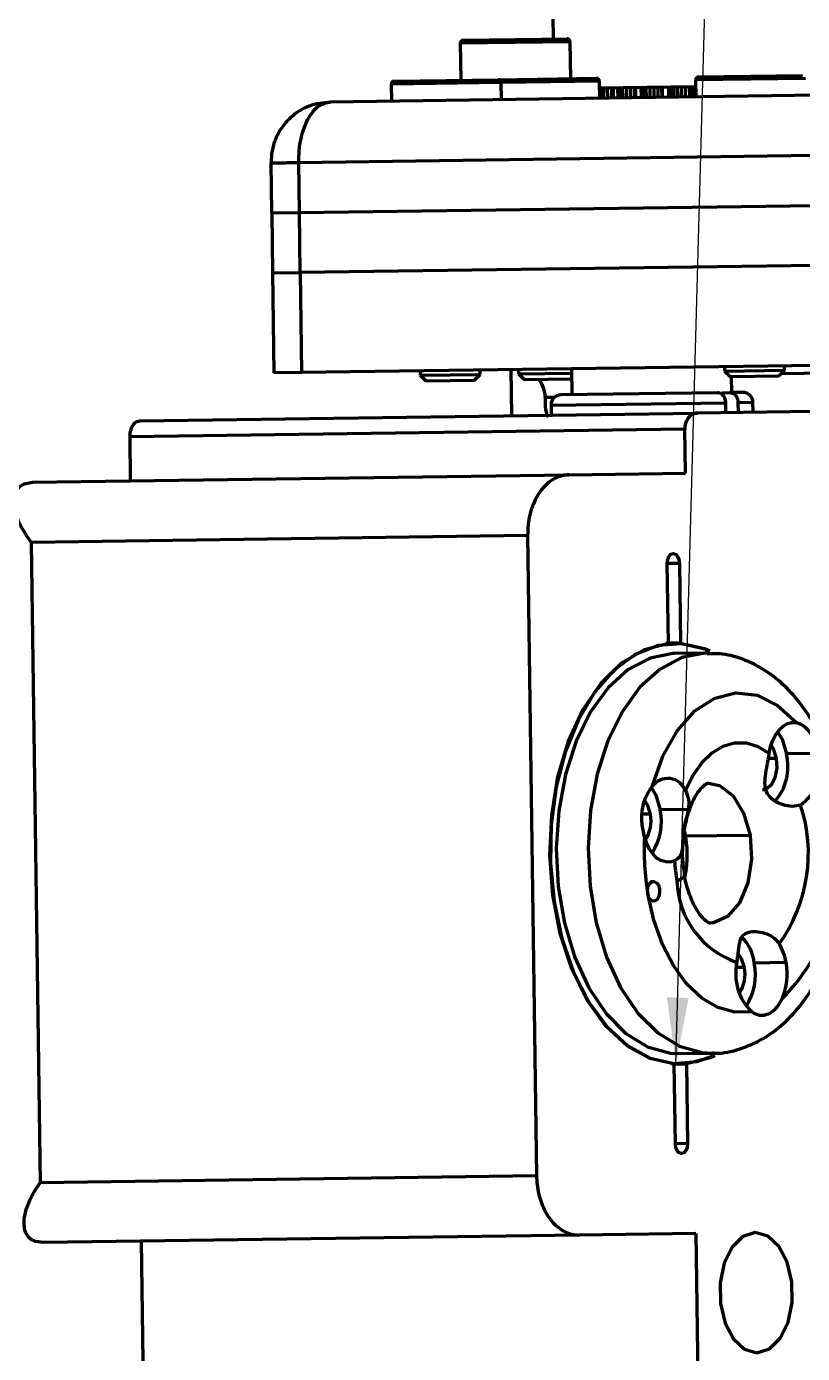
# Model space of a CAD drawing. Header units: millimetres. Extents: x -419 to 9215, y 1224 to 3301.
# Drawn here: x -152.7 to -113.9, y 2649.3 to 2715.6 of the extents above; entities that cross this region are included whole.
import ezdxf

# ---------------------------------------------------------------- set-up
doc = ezdxf.new("R2010")
doc.units = ezdxf.units.MM
doc.layers.add('Net 0.35', color=20, linetype='Continuous', lineweight=35)
doc.layers.add('Net 0.7', color=7, linetype='Continuous', lineweight=70)
doc.styles.get("Standard").update_dxf_attribs({"font": 'arial.ttf'})
doc.dimstyles.new('SLDDIMSTYLE0', dxfattribs={"dimtxt": 0.18, "dimasz": 3.302, "dimexe": 0, "dimexo": 0.0625, "dimgap": 0, "dimtad": 0, "dimtih": 1, "dimtoh": 1, "dimdec": 0, "dimrnd": 1e-09, "dimzin": 0, "dimdsep": 46, "dimtxsty": 'Standard', "dimsah": 1, "dimcen": 0.09, "dimadec": 0, "dimazin": 0, "dimtfac": 3.302, "dimtdec": 0, "dimtofl": 0, "dimtmove": 0, "dimatfit": 3, "dimfxl": 1, "dimfrac": 2, "dimtolj": 1, "dimtzin": 0, "dimarcsym": 0})

msp = doc.modelspace()

# ---------------------------------------------------------------- linework, layer by layer
at = {"layer": 'Net 0.7', "color": 7, "linetype": 'Continuous', "lineweight": 70}
for p, q in [((-126.457, 2721.483), (-126.367, 2714.983)), ((-131.018, 2714.769), (-130.992, 2712.919)), ((-130.87, 2714.921), (-125.67, 2714.993)), ((-125.492, 2712.995), (-125.518, 2714.845)), ((-134.472, 2712.721), (-134.461, 2711.871)), ((-134.325, 2712.873), (-129.125, 2712.945)), ((-129.125, 2712.945), (-124.207, 2713.013)), ((-128.961, 2711.947), (-128.973, 2712.797)), ((-119.261, 2712.582), (-124.07, 2712.515)), ((-124.043, 2712.015), (-124.055, 2712.865)), ((-119.745, 2712.075), (-119.752, 2712.575)), ((-119.539, 2712.078), (-119.546, 2712.578)), ((-119.4, 2712.08), (-119.407, 2712.58)), ((-119.401, 2712.08), (-119.407, 2712.58)), ((-119.372, 2712.08), (-119.379, 2712.58)), ((-119.249, 2712.932), (-119.237, 2712.082)), ((-119.101, 2713.084), (-113.901, 2713.156)), ((-113.139, 2712.166), (-137.518, 2711.828)), ((-124.031, 2712.015), (-124.038, 2712.515)), ((-123.977, 2712.016), (-123.984, 2712.516)), ((-123.911, 2712.017), (-123.918, 2712.517)), ((-123.831, 2712.018), (-123.838, 2712.518)), ((-123.638, 2712.021), (-123.645, 2712.521)), ((-123.437, 2712.024), (-123.444, 2712.524)), ((-123.358, 2712.025), (-123.365, 2712.525)), ((-123.347, 2712.025), (-123.354, 2712.525)), ((-123.122, 2712.028), (-123.129, 2712.528)), ((-123.08, 2712.029), (-123.087, 2712.529)), ((-123.023, 2712.029), (-123.03, 2712.529)), ((-122.955, 2712.03), (-122.962, 2712.53)), ((-122.876, 2712.031), (-122.883, 2712.531)), ((-122.684, 2712.034), (-122.691, 2712.534)), ((-122.484, 2712.037), (-122.491, 2712.537)), ((-122.284, 2712.04), (-122.291, 2712.54)), ((-122.248, 2712.04), (-122.255, 2712.54)), ((-122.232, 2712.04), (-122.238, 2712.54)), ((-121.959, 2712.044), (-121.966, 2712.544)), ((-121.912, 2712.045), (-121.919, 2712.545)), ((-121.852, 2712.046), (-121.859, 2712.546)), ((-121.783, 2712.047), (-121.79, 2712.547)), ((-121.704, 2712.048), (-121.711, 2712.548)), ((-121.516, 2712.05), (-121.523, 2712.55)), ((-121.318, 2712.053), (-121.325, 2712.553)), ((-121.117, 2712.056), (-121.124, 2712.556)), ((-120.926, 2712.058), (-120.933, 2712.558)), ((-120.904, 2712.059), (-120.91, 2712.559)), ((-120.586, 2712.063), (-120.593, 2712.563)), ((-120.535, 2712.064), (-120.542, 2712.564)), ((-120.472, 2712.065), (-120.479, 2712.565)), ((-120.401, 2712.066), (-120.408, 2712.566)), ((-120.324, 2712.067), (-120.331, 2712.567)), ((-120.14, 2712.069), (-120.147, 2712.569)), ((-119.945, 2712.072), (-119.952, 2712.572)), ((-140.445, 2706.287), (-140.48, 2708.787)), ((-139.095, 2708.806), (-113.323, 2709.164)), ((-139.06, 2706.307), (-139.095, 2708.806)), ((-139.06, 2706.307), (-113.288, 2706.664)), ((-140.445, 2706.287), (-139.06, 2706.307)), ((-140.445, 2706.287), (-140.404, 2703.288)), ((-139.019, 2703.307), (-139.06, 2706.307)), ((-140.404, 2703.288), (-139.019, 2703.307)), ((-113.247, 2703.664), (-139.019, 2703.307)), ((-139.019, 2703.307), (-138.949, 2698.307)), ((-140.404, 2703.288), (-140.334, 2698.288)), ((-113.177, 2698.665), (-138.949, 2698.307)), ((-138.949, 2698.307), (-140.334, 2698.288)), ((-133.024, 2698.389), (-133.021, 2698.17)), ((-133.021, 2698.17), (-130.021, 2698.212)), ((-133.021, 2698.17), (-132.736, 2697.893)), ((-130.297, 2697.927), (-130.021, 2698.212)), ((-130.021, 2698.212), (-130.024, 2698.431)), ((-128.486, 2698.452), (-128.454, 2696.153)), ((-128.106, 2698.458), (-128.103, 2698.238)), ((-128.103, 2698.238), (-125.449, 2698.275)), ((-128.103, 2698.238), (-127.818, 2697.962)), ((-127.818, 2697.962), (-125.446, 2697.994)), ((-125.453, 2698.494), (-125.434, 2697.195)), ((-117.8, 2698.6), (-117.797, 2698.381)), ((-117.797, 2698.381), (-114.797, 2698.423)), ((-117.797, 2698.381), (-117.512, 2698.104)), ((-117.512, 2698.104), (-115.074, 2698.138)), ((-117.435, 2697.305), (-117.446, 2698.105)), ((-115.074, 2698.138), (-114.797, 2698.423)), ((-114.797, 2698.423), (-114.8, 2698.642)), ((-132.736, 2697.893), (-130.297, 2697.927)), ((-126.77, 2697.076), (-126.764, 2696.615)), ((-126.477, 2696.68), (-126.471, 2696.18)), ((-118.14, 2697.296), (-125.984, 2697.187)), ((-90.27, 2696.682), (-119.157, 2696.281)), ((-117.935, 2697.298), (-117.534, 2697.304)), ((-117.726, 2696.301), (-117.733, 2696.801)), ((-116.885, 2697.313), (-117.534, 2697.304)), ((-117.127, 2696.81), (-117.12, 2696.31)), ((-116.372, 2696.32), (-116.378, 2696.82)), ((-147.039, 2695.895), (-119.157, 2696.281)), ((-119.786, 2695.473), (-147.533, 2695.088)), ((-119.755, 2693.273), (-119.786, 2695.473)), ((-147.502, 2692.888), (-147.533, 2695.088)), ((-152.748, 2692.764), (-152.405, 2692.82)), ((-152.405, 2692.82), (-125.588, 2693.192)), ((-125.588, 2693.192), (-119.755, 2693.273)), ((-127.647, 2690.163), (-152.471, 2689.819)), ((-127.647, 2690.163), (-127.203, 2658.166)), ((-152.471, 2689.819), (-152.028, 2657.822)), ((-120.605, 2684.773), (-120.661, 2688.76)), ((-120.055, 2688.768), (-120, 2684.782)), ((-120.302, 2684.764), (-120.742, 2684.758)), ((-120, 2684.782), (-120.605, 2684.773)), ((-118.704, 2684.287), (-120.295, 2684.265)), ((-113.112, 2679.264), (-114.699, 2679.242)), ((-119.609, 2676.473), (-121.011, 2676.454)), ((-114.722, 2668.812), (-116.313, 2668.79)), ((-120.018, 2664.266), (-118.427, 2664.288)), ((-119.188, 2663.867), (-118.307, 2664.177)), ((-120.45, 2663.76), (-120.011, 2663.766)), ((-120.314, 2663.749), (-119.708, 2663.758)), ((-120.259, 2659.763), (-120.314, 2663.749)), ((-119.708, 2663.758), (-119.653, 2659.771)), ((-152.028, 2657.822), (-127.203, 2658.166)), ((-125.062, 2655.196), (-151.878, 2654.824)), ((-146.975, 2654.892), (-146.875, 2647.693)), ((-119.229, 2655.277), (-125.062, 2655.196)), ((-119.229, 2655.277), (-119.129, 2648.077)), ((-151.878, 2654.824), (-152.222, 2654.871))]:
    msp.add_line(p, q, dxfattribs=at)
at = {"layer": 'Net 0.7', "color": 8, "linetype": 'Continuous', "lineweight": 70}
for p, q in [((-125.518, 2714.845), (-131.018, 2714.769)), ((-128.973, 2712.797), (-134.472, 2712.721)), ((-124.055, 2712.865), (-128.973, 2712.797)), ((-113.749, 2713.008), (-119.249, 2712.932)), ((-112.696, 2698.271), (-114.975, 2698.24)), ((-126.77, 2697.076), (-126.283, 2697.083)), ((-126.477, 2696.68), (-117.733, 2696.801)), ((-117.127, 2696.81), (-116.378, 2696.82)), ((-120.055, 2688.768), (-120.661, 2688.76)), ((-115.195, 2679.023), (-115.608, 2679.017)), ((-121.507, 2676.235), (-121.911, 2676.229)), ((-119.855, 2675.143), (-116.525, 2675.189)), ((-116.809, 2668.571), (-117.208, 2668.565)), ((-119.653, 2659.771), (-120.259, 2659.763))]:
    msp.add_line(p, q, dxfattribs=at)
at = {"layer": 'Net 0.7', "color": 7, "linetype": 'Continuous', "lineweight": 70, "flags": 128}
for points in [[(-120.661, 2688.76), (-120.64, 2688.952), (-120.577, 2689.115), (-120.48, 2689.224), (-120.365, 2689.264), (-120.248, 2689.228), (-120.149, 2689.121), (-120.081, 2688.959), (-120.055, 2688.768)], [(-120.314, 2663.749), (-121.518, 2664.017), (-122.672, 2664.656), (-123.736, 2665.641), (-124.67, 2666.939), (-125.441, 2668.501), (-126.021, 2670.272), (-126.389, 2672.187), (-126.532, 2674.177), (-126.444, 2676.17), (-126.129, 2678.095), (-125.599, 2679.881), (-124.871, 2681.464), (-123.973, 2682.787), (-122.937, 2683.802), (-121.801, 2684.472), (-120.605, 2684.773)], [(-118.62, 2684.416), (-118.789, 2684.486), (-119.954, 2684.754), (-121.126, 2684.664), (-122.265, 2684.221), (-123.332, 2683.439), (-124.291, 2682.344), (-125.109, 2680.974), (-125.758, 2679.376), (-126.217, 2677.603), (-126.469, 2675.717), (-126.507, 2673.782), (-126.328, 2671.863), (-125.939, 2670.026), (-125.353, 2668.333), (-124.59, 2666.842), (-123.676, 2665.604), (-122.643, 2664.661), (-121.524, 2664.045), (-120.359, 2663.777), (-119.188, 2663.867), (-119.188, 2663.867)], [(-120, 2684.782), (-118.796, 2684.514), (-118.531, 2684.402)], [(-120.295, 2684.265), (-120.381, 2684.262), (-121.523, 2684.039), (-122.615, 2683.462), (-123.619, 2682.553), (-124.497, 2681.345), (-125.219, 2679.881), (-125.757, 2678.213), (-126.093, 2676.403), (-126.215, 2674.516), (-126.118, 2672.62), (-125.805, 2670.783), (-125.288, 2669.072), (-124.586, 2667.549), (-123.723, 2666.268), (-122.732, 2665.277), (-121.647, 2664.61), (-120.509, 2664.292), (-120.018, 2664.266)], [(-121.414, 2677.625), (-120.881, 2679.139), (-120.158, 2680.418), (-119.28, 2681.4), (-118.291, 2682.039), (-117.238, 2682.303), (-116.172, 2682.179), (-115.145, 2681.673), (-114.207, 2680.809)], [(-115.567, 2679.261), (-115.493, 2679.612), (-115.382, 2679.935), (-115.238, 2680.22), (-115.065, 2680.457), (-114.869, 2680.64), (-114.656, 2680.762), (-114.433, 2680.819), (-114.207, 2680.809)], [(-115.151, 2680.351), (-114.925, 2679.977), (-114.699, 2679.242)], [(-115.567, 2679.261), (-116.123, 2679.606), (-116.707, 2679.784), (-117.298, 2679.79), (-117.879, 2679.624), (-118.432, 2679.289), (-118.939, 2678.798), (-119.384, 2678.165), (-119.753, 2677.411)], [(-115.195, 2679.023), (-115.329, 2679.461), (-115.47, 2679.691)], [(-115.907, 2677.451), (-115.718, 2677.493), (-115.455, 2677.709), (-115.263, 2678.075), (-115.172, 2678.536), (-115.195, 2679.023)], [(-121.457, 2677.554), (-121.237, 2677.189), (-121.011, 2676.454)], [(-121.507, 2676.235), (-121.641, 2676.672), (-121.779, 2676.898)], [(-120.294, 2673.908), (-120.516, 2673.843), (-120.743, 2673.844), (-120.966, 2673.911), (-121.179, 2674.042), (-121.375, 2674.233), (-121.549, 2674.478), (-121.693, 2674.77), (-121.804, 2675.098)], [(-121.639, 2672.249), (-121.648, 2672.444), (-121.612, 2672.628), (-121.535, 2672.775), (-121.43, 2672.861), (-121.312, 2672.873), (-121.2, 2672.81), (-121.11, 2672.682), (-121.056, 2672.506), (-121.047, 2672.312), (-121.083, 2672.127), (-121.16, 2671.981), (-121.265, 2671.895), (-121.383, 2671.882), (-121.496, 2671.945), (-121.586, 2672.074), (-121.639, 2672.249)], [(-116.439, 2666.347), (-117.29, 2666.335), (-118.131, 2666.57), (-118.936, 2667.042), (-119.681, 2667.739), (-120.343, 2668.639), (-120.9, 2669.713), (-121.337, 2670.929), (-121.639, 2672.249)], [(-116.809, 2668.571), (-116.943, 2669.008), (-117.11, 2669.271)], [(-118.281, 2664.163), (-118.513, 2664.059), (-119.708, 2663.758)], [(-119.653, 2659.771), (-119.673, 2659.579), (-119.737, 2659.416), (-119.834, 2659.307), (-119.949, 2659.267), (-120.065, 2659.303), (-120.165, 2659.41), (-120.233, 2659.572), (-120.259, 2659.763)], [(-116.259, 2655.318), (-116.878, 2655.128), (-117.418, 2654.6), (-117.812, 2653.796), (-118.014, 2652.814), (-118, 2651.772), (-117.771, 2650.796), (-117.354, 2650.004), (-116.8, 2649.491), (-116.176, 2649.318), (-115.557, 2649.508), (-115.018, 2650.036), (-114.623, 2650.84), (-114.421, 2651.822), (-114.436, 2652.864), (-114.665, 2653.84), (-115.082, 2654.632), (-115.635, 2655.145), (-116.259, 2655.318)]]:
    msp.add_lwpolyline(points, dxfattribs=at)
at = {"layer": 'Net 0.7', "color": 8, "linetype": 'Continuous', "lineweight": 70, "flags": 128}
for points in [[(-118.681, 2684.287), (-118.79, 2684.284), (-119.932, 2684.061), (-121.024, 2683.484), (-122.028, 2682.576), (-122.906, 2681.367), (-123.628, 2679.903), (-124.166, 2678.235), (-124.502, 2676.425), (-124.624, 2674.538), (-124.527, 2672.642), (-124.214, 2670.805), (-123.697, 2669.094), (-122.994, 2667.571), (-122.132, 2666.29), (-121.141, 2665.299), (-120.056, 2664.632), (-118.918, 2664.315), (-118.402, 2664.289)], [(-118.614, 2677.787), (-118.044, 2677.667), (-117.373, 2677.152), (-116.845, 2676.291), (-116.525, 2675.189)], [(-116.525, 2675.189), (-116.451, 2673.978), (-116.632, 2672.804), (-117.047, 2671.81), (-117.644, 2671.114), (-118.353, 2670.801), (-118.514, 2670.788)], [(-120.181, 2672.893), (-119.985, 2672.993), (-119.856, 2673.088), (-119.802, 2673.175), (-119.802, 2673.211)]]:
    msp.add_lwpolyline(points, dxfattribs=at)
at = {"layer": 'Net 0.7', "color": 7, "linetype": 'Continuous', "lineweight": 70}
for centre, radius, start, end in [((-130.868, 2714.771), 0.15, 90.79426, 180.79426), ((-125.668, 2714.843), 0.15, 0.79426, 90.79426), ((-134.322, 2712.723), 0.15, 90.79426, 180.79426), ((-129.123, 2712.795), 0.15, 0.79426, 90.79426), ((-124.205, 2712.863), 0.15, 0.79426, 90.79426), ((-119.099, 2712.934), 0.15, 90.79426, 180.79426), ((-128.27, 2697.055), 1.5, 0.79426, 37.66416), ((-125.978, 2696.687), 0.5, 90.79426, 180.79426), ((-116.878, 2696.813), 0.5, 0.79426, 90.79426), ((-117.285, 2678.622), 2.659, 318.87159, 13.49526), ((-115.307, 2678.547), 2.273, 305.31807, 10.3724), ((-120.643, 2677.061), 0.956, 21.50483, 143.79689), ((-123.232, 2675.891), 1.758, 327.10873, 11.28067), ((-123.918, 2675.876), 2.963, 327.53688, 11.24287), ((-121.344, 2674.278), 7.738, 324.2745, 18.17473), ((-122.078, 2674.053), 10.04, 315.53961, 13.34406), ((-108.758, 2674.424), 13.063, 177.04308, 189.58516), ((-125.304, 2674.194), 5.644, 349.12986, 11.94594), ((-111.455, 2674.373), 8.852, 183.01413, 189.62918), ((-115.745, 2673.026), 4.438, 181.72376, 251.16477), ((-118.416, 2668.576), 2.114, 5.80276, 45.22401), ((-117.356, 2668.401), 2.666, 8.86899, 30.65469), ((-114.583, 2668.25), 2.658, 167.49263, 225.70511), ((-117.893, 2668.245), 3.221, 337.67906, 10.13741), ((-118.533, 2668.227), 1.758, 327.10873, 11.28067), ((-119.219, 2668.212), 2.963, 327.53688, 11.24287)]:
    msp.add_arc(centre, radius, start, end, dxfattribs=at)
msp.add_ellipse((-125.27, 2697.097), major_axis=(1.196, 1.229), ratio=0.727846, start_param=2.512422, end_param=2.929695, dxfattribs=at)
for points, knots in [([(-137.518, 2711.828), (-137.875, 2711.787), (-138.602, 2711.701), (-139.427, 2711.167), (-139.96, 2710.558), (-140.267, 2709.993), (-140.453, 2709.395), (-140.471, 2708.987), (-140.48, 2708.787)], [0, 0, 0, 0, 0.2302, 0.469454, 0.609182, 0.744009, 0.874188, 1, 1, 1, 1]), ([(-139.095, 2708.806), (-139.091, 2709.009), (-139.083, 2709.421), (-138.984, 2710.023), (-138.822, 2710.582), (-138.54, 2711.183), (-138.102, 2711.708), (-137.71, 2711.789), (-137.518, 2711.828)], [0, 0, 0, 0, 0.1273675, 0.2588909, 0.39486, 0.5305629, 0.7697961, 1, 1, 1, 1]), ([(-117.733, 2696.801), (-117.739, 2696.859), (-117.75, 2696.981), (-117.82, 2697.115), (-117.898, 2697.203), (-117.97, 2697.255), (-118.052, 2697.29), (-118.11, 2697.294), (-118.14, 2697.296)], [0, 0, 0, 0, 0.2216316, 0.4615979, 0.5891439, 0.7213904, 0.8583426, 1, 1, 1, 1]), ([(-117.534, 2697.304), (-117.504, 2697.302), (-117.446, 2697.298), (-117.364, 2697.263), (-117.291, 2697.211), (-117.213, 2697.123), (-117.144, 2696.989), (-117.133, 2696.868), (-117.127, 2696.81)], [0, 0, 0, 0, 0.141657, 0.27861, 0.410856, 0.538402, 0.778368, 1, 1, 1, 1]), ([(-119.157, 2696.281), (-119.239, 2696.269), (-119.394, 2696.246), (-119.587, 2696.087), (-119.713, 2695.882), (-119.778, 2695.671), (-119.784, 2695.534), (-119.786, 2695.473)], [0, 0, 0, 0, 0.2770025, 0.5260971, 0.7177036, 0.875255, 1, 1, 1, 1]), ([(-147.533, 2695.088), (-147.528, 2695.175), (-147.52, 2695.35), (-147.442, 2695.585), (-147.323, 2695.767), (-147.182, 2695.876), (-147.083, 2695.889), (-147.039, 2695.895)], [0, 0, 0, 0, 0.204152, 0.408183, 0.615617, 0.830757, 1, 1, 1, 1]), ([(-152.471, 2689.819), (-152.473, 2689.822), (-152.558, 2689.936), (-152.716, 2690.162), (-152.921, 2690.5), (-153.092, 2690.837), (-153.243, 2691.214), (-153.327, 2691.546), (-153.352, 2691.83), (-153.342, 2692.052), (-153.29, 2692.275), (-153.177, 2692.483), (-153.005, 2692.658), (-152.834, 2692.728), (-152.748, 2692.764)], [0, 0, 0, 0, 0.002161, 0.094817, 0.188145, 0.283721, 0.380144, 0.513487, 0.581671, 0.650378, 0.736549, 0.824364, 0.910744, 1, 1, 1, 1]), ([(-125.588, 2693.192), (-125.664, 2693.188), (-125.816, 2693.179), (-126.045, 2693.121), (-126.272, 2693.028), (-126.544, 2692.865), (-126.792, 2692.647), (-127.008, 2692.384), (-127.193, 2692.104), (-127.347, 2691.792), (-127.465, 2691.459), (-127.557, 2691.125), (-127.635, 2690.692), (-127.643, 2690.342), (-127.647, 2690.163)], [0, 0, 0, 0, 0.07381, 0.148261, 0.224842, 0.302214, 0.431129, 0.497769, 0.565117, 0.677179, 0.735184, 0.793819, 0.894917, 1, 1, 1, 1]), ([(-111.939, 2676.681), (-112.04, 2677.195), (-112.253, 2678.288), (-112.829, 2679.828), (-113.608, 2681.274), (-114.551, 2682.459), (-115.607, 2683.359), (-116.723, 2683.95), (-117.762, 2684.269), (-118.417, 2684.253), (-118.672, 2684.247)], [0, 0, 0, 0, 0.125221, 0.266539, 0.40942, 0.553787, 0.681943, 0.804886, 0.923991, 1, 1, 1, 1]), ([(-114.207, 2680.809), (-114.085, 2680.768), (-113.842, 2680.684), (-113.533, 2680.334), (-113.264, 2679.857), (-113.163, 2679.462), (-113.112, 2679.264)], [0, 0, 0, 0, 0.249626, 0.499763, 0.749977, 1, 1, 1, 1]), ([(-113.992, 2676.692), (-114.127, 2676.657), (-114.393, 2676.589), (-114.891, 2676.69), (-115.347, 2676.898), (-115.692, 2677.242), (-115.796, 2677.682), (-115.757, 2678.159), (-115.662, 2678.693), (-115.599, 2679.07), (-115.567, 2679.261)], [0, 0, 0, 0, 0.133446, 0.264106, 0.387122, 0.507358, 0.62801, 0.747053, 0.872403, 1, 1, 1, 1]), ([(-121.804, 2675.098), (-121.854, 2675.323), (-121.955, 2675.774), (-121.929, 2676.49), (-121.743, 2677.151), (-121.523, 2677.467), (-121.414, 2677.625)], [0, 0, 0, 0, 0.249782, 0.500202, 0.750334, 1, 1, 1, 1]), ([(-119.588, 2676.324), (-119.522, 2676.521), (-119.364, 2676.993), (-119.031, 2677.481), (-118.728, 2677.757), (-118.618, 2677.789), (-118.616, 2677.786), (-118.616, 2677.786)], [0, 0, 0, 0, 0.163719, 0.391901, 0.617498, 0.851233, 1, 1, 1, 1]), ([(-119.753, 2677.411), (-119.69, 2677.268), (-119.562, 2676.981), (-119.594, 2676.642), (-119.609, 2676.473)], [0, 0, 0, 0, 0.500025, 1, 1, 1, 1]), ([(-119.609, 2676.473), (-119.659, 2676.232), (-119.733, 2675.873), (-119.84, 2675.354), (-119.876, 2674.969), (-119.893, 2674.617), (-119.941, 2674.314), (-120.053, 2674.058), (-120.213, 2673.959), (-120.294, 2673.908)], [0, 0, 0, 0, 0.227941, 0.338984, 0.460079, 0.592249, 0.728185, 0.862252, 1, 1, 1, 1]), ([(-119.866, 2674.885), (-119.865, 2674.955), (-119.857, 2675.377), (-119.753, 2675.897), (-119.619, 2676.245), (-119.588, 2676.324)], [0, 0, 0, 0, 0.132151, 0.801826, 1, 1, 1, 1]), ([(-118.394, 2664.304), (-118.352, 2664.3), (-117.895, 2664.256), (-117.026, 2664.478), (-115.867, 2664.964), (-114.812, 2665.75), (-113.874, 2666.783), (-113.07, 2668.062), (-112.431, 2669.552), (-111.981, 2671.201), (-111.73, 2672.951), (-111.707, 2674.731), (-111.784, 2675.996), (-111.926, 2676.621), (-111.939, 2676.681)], [0, 0, 0, 0, 0.009288, 0.100365, 0.190547, 0.28245, 0.378034, 0.477503, 0.579448, 0.682047, 0.784444, 0.886665, 0.989008, 1, 1, 1, 1]), ([(-119.789, 2673.211), (-119.833, 2673.484), (-119.922, 2674.033), (-119.885, 2674.6), (-119.866, 2674.885)], [0, 0, 0, 0, 0.496715, 1, 1, 1, 1]), ([(-118.513, 2670.789), (-118.515, 2670.789), (-118.529, 2670.785), (-118.545, 2670.783), (-118.808, 2670.942), (-119.173, 2671.377), (-119.518, 2672.093), (-119.736, 2672.74), (-119.781, 2673.143), (-119.789, 2673.211)], [0, 0, 0, 0, 0.02846, 0.236694, 0.411891, 0.596438, 0.778071, 0.962741, 1, 1, 1, 1]), ([(-117.178, 2668.826), (-117.162, 2668.931), (-117.131, 2669.141), (-117.085, 2669.516), (-117.034, 2669.894), (-116.912, 2670.193), (-116.618, 2670.351), (-116.219, 2670.381), (-115.788, 2670.304), (-115.353, 2670.116), (-115.16, 2669.88), (-115.062, 2669.76)], [0, 0, 0, 0, 0.073768, 0.145872, 0.291235, 0.430541, 0.540426, 0.644651, 0.759576, 0.878031, 1, 1, 1, 1]), ([(-114.913, 2667.021), (-115.012, 2666.846), (-115.21, 2666.494), (-115.625, 2666.207), (-116.041, 2666.127), (-116.307, 2666.274), (-116.439, 2666.347)], [0, 0, 0, 0, 0.249799, 0.500231, 0.750379, 1, 1, 1, 1]), ([(-152.028, 2657.822), (-152.03, 2657.819), (-152.191, 2657.589), (-152.478, 2657.122), (-152.737, 2656.513), (-152.852, 2655.995), (-152.853, 2655.628), (-152.778, 2655.344), (-152.659, 2655.139), (-152.482, 2654.969), (-152.31, 2654.904), (-152.222, 2654.871)], [0, 0, 0, 0, 0.002162, 0.188074, 0.379957, 0.513369, 0.650197, 0.736412, 0.824272, 0.910698, 1, 1, 1, 1]), ([(-127.203, 2658.166), (-127.197, 2658.016), (-127.183, 2657.71), (-127.103, 2657.268), (-126.982, 2656.849), (-126.82, 2656.465), (-126.62, 2656.118), (-126.38, 2655.81), (-126.104, 2655.553), (-125.786, 2655.351), (-125.435, 2655.217), (-125.187, 2655.203), (-125.062, 2655.196)], [0, 0, 0, 0, 0.088807, 0.180335, 0.269111, 0.360256, 0.453307, 0.548532, 0.652642, 0.759123, 0.878119, 1, 1, 1, 1])]:
    msp.add_open_spline(points, degree=3, knots=knots, dxfattribs=at)
msp.add_open_spline([(-140.48, 2708.787), (-140.462, 2708.787), (-140.425, 2708.788), (-140.123, 2708.792), (-139.678, 2708.798), (-139.289, 2708.804), (-139.095, 2708.806)], degree=3, dxfattribs=at)

# ---------------------------------------------------------------- leaders
at = {"layer": 'Net 0.35'}
msp.add_leader([(-120.231, 2663.763), (-117.453, 2765.431)], dimstyle='SLDDIMSTYLE0', dxfattribs=at)

doc.saveas('drawing.dxf')
